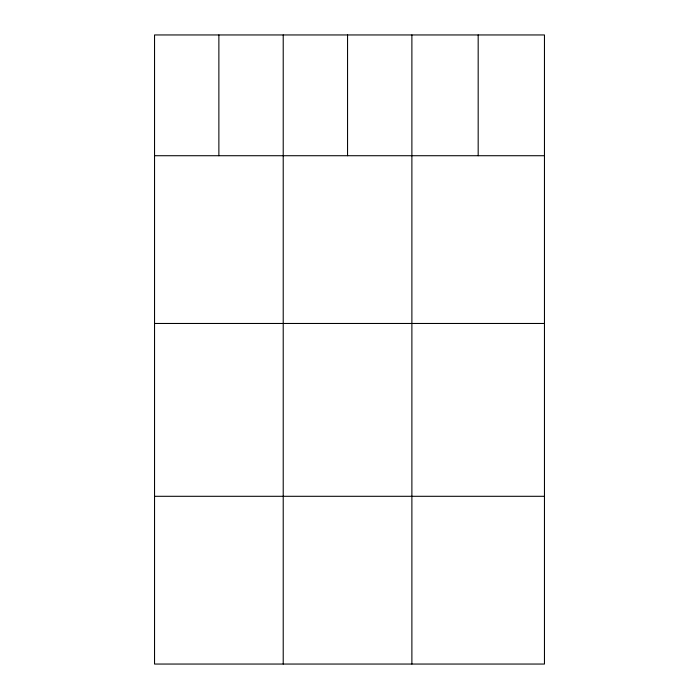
<?xml version="1.0" encoding="UTF-8"?>
<svg xmlns="http://www.w3.org/2000/svg" width="699" height="699" viewBox="0 0 699 699"><rect width="100%" height="100%" fill="white"/><g stroke="black" fill="none" stroke-linecap="round" stroke-linejoin="round"><path stroke-width="1.05" d="M544.46 155.72L544.46 664.05L154.54 664.05L154.54 34.95L544.46 34.95L544.46 155.72L154.54 155.72M154.54 323.471L544.46 323.471M154.54 496.299L544.46 496.299M478.177 34.95L478.177 155.72M411.886 34.95L411.886 664.05M347.552 34.95L347.552 155.72M283.217 34.95L283.217 664.05M218.874 34.95L218.874 155.72"/></g></svg>
